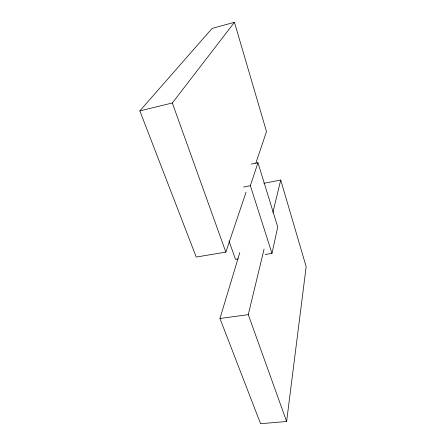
<?xml version="1.0" encoding="UTF-8"?>
<svg xmlns="http://www.w3.org/2000/svg" width="446" height="446" viewBox="0 0 446 446"><rect width="100%" height="100%" fill="white"/><g stroke="black" fill="none" stroke-linecap="round" stroke-linejoin="round"><path stroke-width="0.67" d="M239.809 252.564L219.956 318.494L260.559 423.7L286.616 421.492L306.162 266.697L280.724 180.011L263.842 183.312M265.225 254.493L271.988 253.395L277.741 227.014L257.966 162.718L251.237 164.1M286.616 421.492L248.277 314.647L264.093 249.019M272.896 212.486L280.724 180.011M271.988 253.395L250.362 185.703L257.966 162.718M255.842 163.186L266.507 131.564L234.445 22.3L212.112 28.41L139.838 110.887L196.246 257.047L225.838 252.113L246.064 192.17M139.838 110.887L172.329 102.993L234.445 22.3M243.538 187.041L250.362 185.703M238.181 258.892L235.477 259.332L229.004 240.996M219.956 318.494L248.277 314.647M172.329 102.993L225.838 252.113"/></g></svg>
